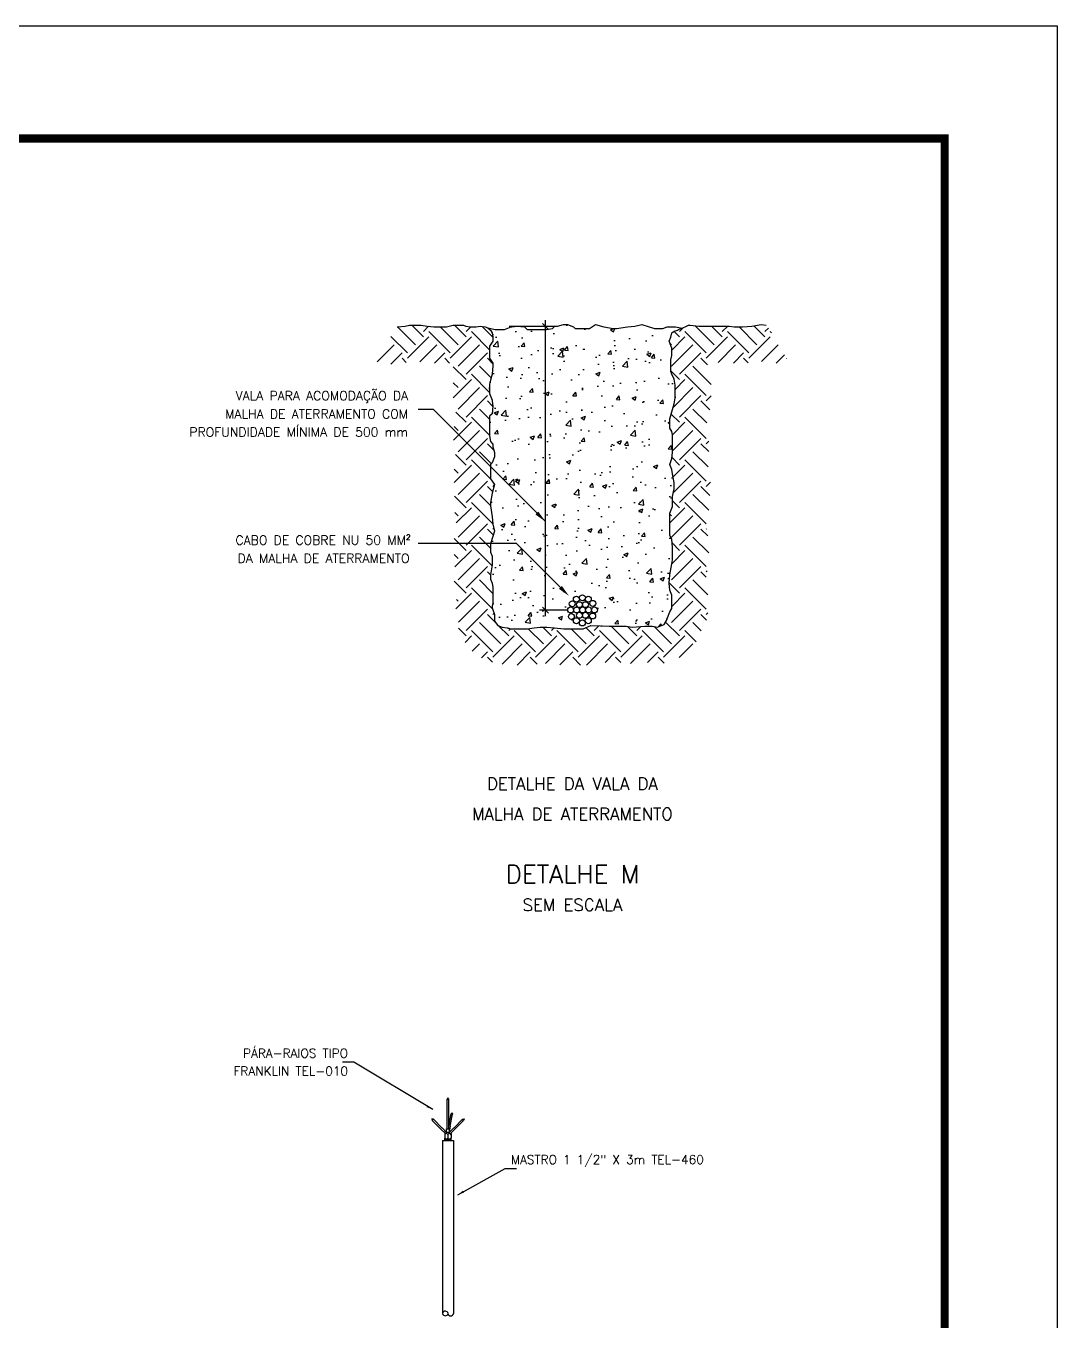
# Paper-space layout 'Layout4' of a CAD drawing. Header units: millimetres. Extents: x 16 to 267, y 19 to 196.
# Drawn here: x 228.63 to 266.96, y 147.62 to 195.73 of the extents above; entities that cross this region are included whole.
import ezdxf
from ezdxf.enums import TextEntityAlignment as Align

# ---------------------------------------------------------------- set-up
doc = ezdxf.new("R2010")
doc.units = ezdxf.units.MM
doc.layers.get('0').update_dxf_attribs({"lineweight": 25})
for name, color, linetype in [('C01', 1, 'Continuous'), ('C02', 42, 'Continuous'), ('C03', 7, 'Continuous'), ('C04', 5, 'Continuous'), ('C05', 4, 'Continuous')]:
    doc.layers.add(name, color=color, linetype=linetype)
doc.styles.add('100CL', font='romans.shx', dxfattribs={"height": 25})
doc.styles.add('140CL', font='romans.shx', dxfattribs={"height": 100})
doc.styles.add('80CL', font='romans.shx', dxfattribs={"height": 2})

# ---------------------------------------------------------------- blocks, each defined once
blk = doc.blocks.new('*X100')
at = {"color": 0}
for p, q in [((221.64, 187.65), (221.66, 187.65)), ((221.64, 187.62), (221.7, 187.62)), ((221.64, 187.58), (221.76, 187.58)), ((221.64, 187.54), (222.58, 187.54)), ((221.97, 187.58), (222.25, 187.58)), ((222.03, 187.62), (222.19, 187.62)), ((222.07, 187.65), (222.15, 187.65)), ((222.1, 187.69), (222.12, 187.69)), ((222.46, 187.58), (222.58, 187.58)), ((222.52, 187.62), (222.58, 187.62)), ((222.56, 187.65), (222.58, 187.65)), ((221.64, 187.5), (222.58, 187.5)), ((221.64, 187.47), (222.58, 187.47)), ((221.64, 187.43), (222.58, 187.43)), ((221.64, 187.39), (222.58, 187.39))]:
    blk.add_line(p, q, dxfattribs=at)

psp = doc.layouts.new('Layout4')

# ---------------------------------------------------------------- hatches: boundary and pattern name
at = {"layer": 'C01'}
h = psp.add_hatch(dxfattribs=at)
h.set_pattern_fill('AR-CONC', color=0, scale=0.225, style=0)
h.set_pattern_definition([(50, (91.5683, 10.9339), (1.6138354, -0.141192), [0.16875, -1.85625]), (355, (91.5683, 10.9339), (-0.31219, 1.692432), [0.135, -1.485]), (100.4514, (91.7027, 10.9221), (1.301646, 1.551239), [0.143415, -1.57757]), (46.1842, (91.5683, 11.384), (2.401292, -0.372418), [0.253125, -2.784375]), (96.6356, (91.7684, 11.3529), (2.10299, 2.191765), [0.215123, -2.366354]), (351.1842, (91.5683, 11.384), (2.10299, 2.191767), [0.2025, -2.2275]), (21, (91.7933, 11.2714), (1.343041, -0.9058925), [0.16875, -1.85625]), (326, (91.7933, 11.2714), (0.54746, 1.631588), [0.135, -1.485]), (71.4514, (91.9052, 11.1959), (1.890501, 0.725694), [0.143415, -1.57757]), (37.5, (91.56825, 10.9339), (0.0273597, 0.7490112), [0, -1.467, 0, -1.5075, 0, -1.490625]), (7.5, (91.56825, 10.9339), (0.5919065, 0.8874264), [0, -0.8595, 0, -1.43325, 0, -0.568125]), (327.5, (91.0665, 10.9339), (1.2011005, -0.0507485), [0, -0.5625, 0, -1.755, 0, -2.32875]), (317.5, (90.8415, 10.9339), (1.312169, 0.225236), [0, -0.73125, 0, -1.1655, 0, -1.65375])])
h.paths.add_polyline_path([(252.664, 180.099), (252.664, 180.537), (252.633, 180.662), (252.57, 180.788), (252.57, 181.132), (252.664, 181.477), (252.727, 181.696), (252.758, 181.915), (252.758, 182.135), (252.758, 182.385), (252.727, 182.604), (252.633, 182.792), (252.602, 182.886), (252.602, 183.168), (252.602, 183.325), (252.633, 183.481), (252.633, 183.763), (252.539, 184.014), (252.602, 184.171), (252.633, 184.327), (252.727, 184.39), (252.852, 184.421), (252.884, 184.452), (253.022, 184.504), (252.774, 184.546), (252.46, 184.546), (252.304, 184.483), (252.085, 184.483), (251.991, 184.483), (251.521, 184.64), (251.27, 184.577), (250.988, 184.546), (250.581, 184.483), (250.456, 184.483), (250.111, 184.546), (249.798, 184.64), (249.579, 184.483), (249.422, 184.483), (249.046, 184.483), (248.984, 184.546), (248.764, 184.64), (248.608, 184.64), (248.388, 184.577), (248.294, 184.577), (248.2, 184.483), (247.981, 184.452), (247.943, 184.452), (247.943, 174.027), (248.768, 174.027, -1.026275), (248.989, 174.033, -1), (249.211, 174.033, -1), (249.432, 174.033, -1), (249.654, 174.033, -1), (249.875, 174.033, -1), (249.654, 174.033, -1), (249.432, 174.033, -1), (249.211, 174.033, -1), (248.989, 174.033, -0.974398), (248.768, 174.027), (247.943, 174.027), (247.943, 177.316), (245.895, 179.365), (245.895, 179.065), (245.895, 178.908), (246.052, 178.689), (245.958, 178.376), (245.895, 178.031), (245.895, 177.906), (245.958, 177.499), (245.989, 177.217), (246.052, 176.966), (245.895, 176.496), (245.895, 176.402), (245.895, 176.183), (245.958, 176.026), (245.958, 175.713), (245.895, 175.337), (245.895, 175.181), (245.958, 175.024), (245.989, 174.868), (245.989, 174.586), (245.989, 174.429), (245.989, 174.304), (245.958, 174.178), (245.958, 174.116), (246.052, 173.865), (246.052, 173.615), (246.177, 173.458), (246.334, 173.395), (246.522, 173.364), (246.647, 173.333), (246.867, 173.333), (247.274, 173.333), (247.525, 173.364), (247.744, 173.395), (247.995, 173.395), (248.277, 173.364), (248.622, 173.333), (248.747, 173.333), (249.154, 173.333), (249.342, 173.333), (249.624, 173.458), (250.314, 173.427), (250.533, 173.427), (250.941, 173.427), (251.16, 173.395), (251.63, 173.427), (251.912, 173.427), (252.1, 173.395), (252.351, 173.489), (252.445, 173.646), (252.476, 173.74), (252.57, 173.959), (252.633, 174.084), (252.633, 174.241), (252.633, 174.398), (252.633, 174.586), (252.57, 174.774), (252.539, 175.024), (252.57, 175.337), (252.633, 175.745), (252.664, 175.901), (252.664, 176.152), (252.664, 176.371), (252.633, 176.653), (252.57, 176.81), (252.57, 177.091), (252.57, 177.217), (252.57, 177.624), (252.664, 177.875), (252.664, 178.063), (252.664, 178.25), (252.727, 178.532), (252.727, 178.752), (252.664, 179.096), (252.633, 179.253), (252.57, 179.441), (252.633, 179.66), (252.664, 179.879)])
h.paths.add_polyline_path([(249.425, 174.486, -1), (249.203, 174.486, -1)], flags=16)
h.paths.add_polyline_path([(249.646, 174.433, -1), (249.424, 174.433, -1)], flags=16)
h.paths.add_polyline_path([(249.203, 174.433, -1), (248.981, 174.433, -1)], flags=16)
h.paths.add_polyline_path([(249.811, 174.278, -1), (249.589, 174.278, -1)], flags=16)
h.paths.add_polyline_path([(249.539, 174.23, -1), (249.317, 174.23, -1), (249.096, 174.23, -1), (249.317, 174.23, -1)], flags=16)
h.paths.add_polyline_path([(249.047, 174.263, -1), (248.826, 174.263, -1)], flags=16)
h.paths.add_polyline_path([(249.806, 173.809, -1), (249.584, 173.809, -1)], flags=16)
h.paths.add_polyline_path([(249.539, 173.836, -1), (249.317, 173.836, -1), (249.096, 173.836, -1), (249.317, 173.836, -1)], flags=16)
h.paths.add_polyline_path([(249.021, 173.789, -1), (248.799, 173.789, -1)], flags=16)
h.paths.add_polyline_path([(249.646, 173.633, -1), (249.424, 173.633, -1)], flags=16)
h.paths.add_polyline_path([(249.203, 173.633, -1), (248.981, 173.633, -1)], flags=16)
h.paths.add_polyline_path([(249.424, 173.552, -1), (249.203, 173.552, -1)], flags=16)
h.paths.add_polyline_path([(247.943, 184.452), (247.574, 184.452), (247.386, 184.452), (247.261, 184.452), (247.167, 184.546), (246.964, 184.568), (246.832, 184.568), (246.697, 184.546), (246.666, 184.546), (246.415, 184.452), (246.07, 184.452), (245.914, 184.483), (245.801, 184.515), (245.895, 184.421), (245.958, 184.327), (245.989, 184.171), (245.989, 184.014), (245.864, 183.826), (245.864, 183.763), (245.864, 183.513), (245.864, 183.387), (245.989, 183.2), (245.989, 183.106), (245.958, 182.792), (245.895, 182.573), (245.864, 182.416), (245.864, 182.072), (245.958, 181.821), (245.958, 181.79), (245.989, 181.602), (245.958, 181.32), (245.864, 181.226), (245.864, 181.101), (245.864, 180.913), (245.864, 180.506), (245.895, 180.286), (245.989, 180.193), (245.989, 180.099), (246.052, 179.879), (246.052, 179.723), (245.958, 179.503), (245.895, 179.441), (245.895, 179.365), (247.943, 177.316)])

# ---------------------------------------------------------------- linework, layer by layer
for p, q in [((16.019, 195.728), (266.956, 195.728)), ((266.956, 195.728), (266.956, 19.474))]:
    psp.add_line(p, q)
at = {"color": 0, "lineweight": 0}
for p, q in [((243.109, 183.879), (242.442, 184.546)), ((243.406, 184.176), (242.973, 184.609)), ((243.406, 184.374), (243.602, 184.571)), ((244.398, 183.581), (243.605, 184.374)), ((244.696, 183.879), (244.028, 184.546)), ((244.993, 184.176), (244.56, 184.609)), ((244.993, 184.374), (245.165, 184.546)), ((245.864, 183.702), (245.191, 184.374)), ((245.989, 184.172), (245.596, 184.565)), ((252.927, 184.176), (252.719, 184.384)), ((252.927, 184.374), (253.078, 184.525)), ((253.919, 183.581), (253.125, 184.374)), ((254.216, 183.879), (253.504, 184.591)), ((254.514, 184.176), (254.112, 184.578)), ((254.514, 184.374), (254.717, 184.578)), ((255.505, 183.581), (254.712, 184.374)), ((255.803, 183.879), (255.135, 184.546)), ((256.1, 184.176), (255.685, 184.591)), ((256.1, 184.374), (256.228, 184.502)), ((256.345, 184.328), (256.299, 184.374)), ((241.691, 183.254), (242.315, 183.879)), ((242.811, 183.581), (242.201, 184.192)), ((242.811, 183.383), (243.605, 184.176)), ((243.279, 183.256), (243.902, 183.879)), ((244.398, 183.383), (245.191, 184.176)), ((244.696, 183.085), (245.489, 183.879)), ((252.629, 183.879), (252.566, 183.942)), ((252.629, 183.085), (253.423, 183.879)), ((252.633, 183.684), (253.125, 184.176)), ((253.919, 183.383), (254.712, 184.176)), ((254.362, 183.231), (255.009, 183.879)), ((255.505, 183.383), (256.299, 184.176)), ((255.974, 183.257), (256.596, 183.879)), ((242.201, 183.169), (242.613, 183.581)), ((242.768, 183.227), (242.613, 183.383)), ((243.819, 183.2), (244.2, 183.581)), ((244.382, 183.2), (244.2, 183.383)), ((244.993, 182.788), (245.786, 183.581)), ((245.989, 183.18), (245.786, 183.383)), ((252.927, 182.788), (253.72, 183.581)), ((253.966, 183.137), (253.72, 183.383)), ((254.926, 183.2), (255.307, 183.581)), ((255.476, 183.214), (255.307, 183.383)), ((256.513, 183.2), (256.82, 183.507)), ((256.897, 183.38), (256.894, 183.383)), ((244.993, 182.589), (244.517, 183.065)), ((245.919, 182.655), (245.489, 183.085)), ((252.927, 182.589), (252.602, 182.914)), ((254.105, 182.403), (253.423, 183.085)), ((244.517, 181.915), (245.191, 182.589)), ((244.696, 182.292), (244.517, 182.47)), ((245.864, 182.115), (245.191, 182.788)), ((252.758, 182.223), (253.125, 182.589)), ((253.919, 181.994), (253.125, 182.788)), ((244.696, 181.498), (245.489, 182.292)), ((244.993, 181.201), (245.786, 181.994)), ((252.687, 181.556), (253.423, 182.292)), ((252.927, 181.201), (253.72, 181.994)), ((253.919, 181.796), (254.105, 181.982)), ((244.993, 181.003), (244.61, 181.385)), ((245.864, 181.124), (245.489, 181.498)), ((245.988, 181.594), (245.786, 181.796)), ((253.942, 180.98), (253.423, 181.498)), ((254.054, 181.462), (253.72, 181.796)), ((244.528, 180.339), (245.191, 181.003)), ((245.864, 180.529), (245.191, 181.201)), ((252.927, 181.003), (252.619, 181.31)), ((252.663, 180.541), (253.125, 181.003)), ((253.919, 180.408), (253.125, 181.201)), ((244.696, 180.705), (244.551, 180.85)), ((244.696, 179.912), (245.489, 180.705)), ((244.993, 179.614), (245.786, 180.408)), ((252.629, 180.705), (252.594, 180.74)), ((252.664, 179.947), (253.423, 180.705)), ((252.927, 179.614), (253.72, 180.408)), ((246.026, 179.97), (245.786, 180.209)), ((254.011, 179.919), (253.72, 180.209)), ((253.919, 180.209), (254.011, 180.301)), ((244.993, 179.416), (244.604, 179.805)), ((245.895, 178.91), (245.191, 179.614)), ((245.928, 179.473), (245.489, 179.912)), ((252.927, 179.416), (252.639, 179.703)), ((253.919, 178.821), (253.125, 179.614)), ((253.987, 179.347), (253.423, 179.912)), ((244.549, 178.773), (245.191, 179.416)), ((244.696, 179.118), (244.549, 179.265)), ((244.696, 178.325), (245.489, 179.118)), ((252.686, 178.977), (253.125, 179.416)), ((252.696, 178.391), (253.423, 179.118)), ((244.993, 178.027), (245.786, 178.821)), ((245.975, 178.434), (245.786, 178.622)), ((245.985, 178.622), (246.052, 178.689)), ((252.927, 178.027), (253.72, 178.821)), ((254.053, 178.29), (253.72, 178.622)), ((253.919, 178.622), (254.073, 178.777)), ((244.993, 177.829), (244.567, 178.255)), ((245.985, 177.234), (245.191, 178.027)), ((245.895, 177.919), (245.489, 178.325)), ((252.927, 177.829), (252.664, 178.092)), ((253.917, 177.236), (253.125, 178.027)), ((254.011, 177.737), (253.423, 178.325)), ((244.696, 177.532), (244.571, 177.656)), ((244.629, 177.267), (245.191, 177.829)), ((244.696, 176.738), (245.489, 177.532)), ((252.57, 177.274), (253.125, 177.829)), ((252.629, 177.532), (252.57, 177.591)), ((252.629, 176.738), (253.423, 177.532)), ((244.993, 176.441), (245.786, 177.234)), ((245.985, 177.036), (246.025, 177.075)), ((252.927, 176.441), (253.72, 177.234)), ((253.919, 177.036), (253.927, 177.044)), ((244.993, 176.242), (244.549, 176.687)), ((245.895, 176.332), (245.489, 176.738)), ((246.003, 176.819), (245.786, 177.036)), ((254.011, 176.15), (253.423, 176.738)), ((253.973, 176.783), (253.72, 177.036)), ((244.696, 175.945), (244.549, 176.092)), ((244.579, 175.63), (245.191, 176.242)), ((245.952, 175.68), (245.191, 176.441)), ((252.634, 175.752), (253.125, 176.242)), ((252.927, 176.242), (252.648, 176.522)), ((253.919, 175.647), (253.125, 176.441)), ((244.696, 175.151), (245.489, 175.945)), ((244.993, 174.854), (245.786, 175.647)), ((252.629, 175.151), (253.423, 175.945)), ((252.927, 174.854), (253.72, 175.647)), ((245.989, 174.651), (245.489, 175.151)), ((245.896, 175.34), (245.786, 175.449)), ((253.979, 174.595), (253.423, 175.151)), ((253.919, 175.25), (253.72, 175.449)), ((253.919, 175.449), (253.955, 175.486)), ((244.993, 174.656), (244.549, 175.1)), ((244.611, 174.076), (245.191, 174.656)), ((245.975, 174.071), (245.191, 174.854)), ((252.927, 174.656), (252.541, 175.042)), ((252.633, 174.163), (253.125, 174.656)), ((253.919, 174.061), (253.125, 174.854)), ((244.696, 174.358), (244.631, 174.423)), ((244.705, 173.575), (245.489, 174.358)), ((252.629, 173.565), (253.423, 174.358)), ((244.993, 173.267), (245.786, 174.061)), ((246.123, 173.525), (245.786, 173.862)), ((245.985, 173.862), (246.034, 173.912)), ((252.927, 173.267), (253.72, 174.061)), ((253.925, 173.657), (253.72, 173.862)), ((253.919, 173.862), (253.979, 173.923)), ((244.993, 173.069), (244.705, 173.356)), ((245.985, 172.474), (245.191, 173.267)), ((246.282, 172.771), (245.489, 173.565)), ((246.58, 173.069), (246.2, 173.449)), ((246.58, 173.267), (246.646, 173.333)), ((247.572, 172.474), (246.778, 173.267)), ((247.869, 172.771), (247.304, 173.336)), ((248.167, 173.069), (247.84, 173.395)), ((248.167, 173.267), (248.265, 173.365)), ((249.158, 172.474), (248.365, 173.267)), ((249.456, 172.771), (248.894, 173.333)), ((249.753, 173.069), (249.444, 173.378)), ((249.753, 173.267), (249.93, 173.444)), ((250.745, 172.474), (249.952, 173.267)), ((251.043, 172.771), (250.387, 173.427)), ((251.34, 173.069), (250.989, 173.42)), ((251.34, 173.267), (251.49, 173.417)), ((252.332, 172.474), (251.538, 173.267)), ((252.629, 172.771), (251.986, 173.414)), ((252.927, 173.069), (252.409, 173.586)), ((253.539, 172.853), (253.125, 173.267)), ((253.734, 173.254), (253.423, 173.565)), ((244.954, 172.831), (245.191, 173.069)), ((245.219, 172.501), (245.489, 172.771)), ((245.985, 172.275), (246.778, 173.069)), ((246.329, 172.024), (247.076, 172.771)), ((247.572, 172.275), (248.365, 173.069)), ((247.938, 172.047), (248.662, 172.771)), ((249.158, 172.275), (249.952, 173.069)), ((249.464, 171.986), (250.249, 172.771)), ((250.745, 172.275), (251.538, 173.069)), ((251.107, 172.043), (251.836, 172.771)), ((252.332, 172.275), (253.125, 173.069)), ((252.914, 172.262), (253.423, 172.771)), ((245.565, 172.253), (245.786, 172.474)), ((245.971, 172.091), (245.786, 172.275)), ((246.886, 171.986), (247.373, 172.474)), ((247.629, 172.02), (247.373, 172.275)), ((248.48, 171.994), (248.96, 172.474)), ((249.249, 171.986), (248.96, 172.275)), ((250.159, 172.086), (250.547, 172.474)), ((250.742, 172.08), (250.547, 172.275)), ((251.74, 172.08), (252.133, 172.474)), ((252.356, 172.053), (252.133, 172.275))]:
    psp.add_line(p, q, dxfattribs=at)
at = {"const_width": 0.299}
psp.add_lwpolyline([(30.955, 23.656), (30.955, 191.546), (262.774, 191.546), (262.774, 23.656)], close=True, dxfattribs=at)
at = {"layer": 'C01'}
for p, q in [((247.943, 173.803), (247.943, 184.792)), ((248.276, 184.568), (246.597, 184.568)), ((248.056, 184.456), (247.831, 184.68)), ((248.769, 174.027), (247.719, 174.027)), ((248.056, 173.915), (247.831, 174.139))]:
    psp.add_line(p, q, dxfattribs=at)
at = {"layer": 'C02'}
for p, q in [((243.776, 181.484), (243.213, 181.484)), ((243.776, 181.484), (247.943, 177.316)), ((246.869, 176.501), (243.213, 176.501)), ((246.869, 176.501), (248.498, 174.872)), ((244.29, 154.76), (244.29, 155.863)), ((244.35, 154.76), (244.35, 155.863)), ((244.058, 154.754), (243.738, 155.074)), ((244.106, 154.791), (243.78, 155.116)), ((244.35, 154.877), (244.436, 155.316)), ((244.407, 154.861), (244.494, 155.305)), ((244.533, 154.791), (244.858, 155.116)), ((244.58, 154.754), (244.9, 155.074)), ((244.058, 154.754), (244.227, 154.585)), ((244.269, 154.627), (244.099, 154.797)), ((244.217, 154.595), (244.201, 154.582)), ((244.201, 154.582), (244.201, 154.534)), ((244.201, 154.534), (244.201, 154.429)), ((244.201, 154.429), (244.201, 154.42)), ((244.26, 154.76), (244.38, 154.76)), ((244.26, 154.641), (244.26, 154.76)), ((244.26, 154.641), (244.379, 154.641)), ((244.318, 154.547), (244.318, 154.42)), ((244.37, 154.627), (244.54, 154.798)), ((244.407, 154.861), (244.379, 154.716)), ((244.379, 154.641), (244.379, 154.76)), ((244.58, 154.754), (244.412, 154.585)), ((244.422, 154.596), (244.435, 154.582)), ((244.435, 154.582), (244.435, 154.42)), ((244.205, 154.339), (244.205, 154.413)), ((244.429, 154.339), (244.205, 154.339)), ((244.429, 154.41), (244.429, 154.339)), ((244.435, 154.419), (244.435, 154.419))]:
    psp.add_line(p, q, dxfattribs=at)
at = {"layer": 'C02', "ltscale": 30}
for p, q in [((240.816, 157.237), (240.396, 157.237)), ((243.752, 155.484), (240.816, 157.237)), ((244.685, 152.312), (246.447, 153.289)), ((246.447, 153.289), (246.867, 153.289))]:
    psp.add_line(p, q, dxfattribs=at)
at = {"layer": 'C02'}
for points in [[(244.35, 155.863), (244.32, 155.916), (244.29, 155.863)], [(243.738, 155.074), (243.78, 155.116), (243.723, 155.132)], [(244.494, 155.305), (244.436, 155.316), (244.475, 155.361)], [(244.9, 155.074), (244.858, 155.116), (244.916, 155.132)]]:
    psp.add_lwpolyline(points, close=True, dxfattribs=at)
for points in [[(244.26, 154.641), (244.258, 154.638)], [(244.381, 154.639), (244.379, 154.641)]]:
    psp.add_lwpolyline(points, dxfattribs=at)
for centre in [(248.936, 174.263), (249.092, 174.433), (249.207, 174.23), (249.314, 174.486), (249.428, 174.23), (249.535, 174.433), (249.7, 174.278), (248.879, 174.033), (248.91, 173.789), (249.092, 173.633), (249.1, 174.033), (249.207, 173.836), (249.322, 174.033), (249.428, 173.836), (249.535, 173.633), (249.543, 174.033), (249.695, 173.809), (249.764, 174.033), (249.313, 173.552)]:
    psp.add_circle(centre, 0.111, dxfattribs=at)
for centre, radius, start, end in [((244.26, 154.518), 0.0646, 26.6216, 155.6308), ((244.236, 154.619), 0.0345, 255.3196, 14.6975), ((244.375, 154.52), 0.0629, 17.3784, 154.4082), ((244.403, 154.619), 0.0345, 165.3196, 284.6975), ((244.26, 154.448), 0.0648, 205.7803, 212.7906), ((244.26, 154.448), 0.0648, 212.7906, 334.2367), ((244.376, 154.448), 0.065, 205.9159, 324.3909), ((244.376, 154.448), 0.0648, 324.8365, 334.8777)]:
    psp.add_arc(centre, radius, start, end, dxfattribs=at)
for points in [[(247.571, 177.581), (247.677, 177.687), (247.943, 177.316)], [(248.445, 174.819), (248.551, 174.925), (248.817, 174.555)]]:
    psp.add_solid(points, dxfattribs=at)
at = {"layer": 'C02', "ltscale": 30}
for points in [[(243.563, 155.635), (243.524, 155.566), (243.752, 155.484)], [(244.875, 152.464), (244.914, 152.394), (244.685, 152.312)]]:
    psp.add_solid(points, dxfattribs=at)
at = {"layer": 'C03', "linetype": 'ByBlock'}
for p, q in [((244.122, 154.332), (244.121, 147.901)), ((244.122, 154.331), (244.523, 154.331)), ((244.523, 154.331), (244.522, 147.898))]:
    psp.add_line(p, q, dxfattribs=at)
at = {"layer": 'C03'}
for points in [[(242.436, 184.545), (242.448, 184.546), (242.73, 184.578), (242.887, 184.609), (243.169, 184.609), (243.325, 184.609), (243.545, 184.578), (243.795, 184.546), (243.983, 184.546), (244.265, 184.546), (244.516, 184.609), (244.642, 184.609), (244.892, 184.609), (244.986, 184.578), (245.143, 184.546), (245.362, 184.546), (245.519, 184.578), (245.707, 184.546), (245.801, 184.515), (245.895, 184.421), (245.958, 184.327), (245.989, 184.171), (245.989, 184.014), (245.864, 183.826), (245.864, 183.763), (245.864, 183.513), (245.864, 183.387), (245.989, 183.2), (245.989, 183.106), (245.958, 182.792), (245.895, 182.573), (245.864, 182.416), (245.864, 182.072), (245.958, 181.821), (245.958, 181.79), (245.989, 181.602), (245.958, 181.32), (245.864, 181.226), (245.864, 181.101), (245.864, 180.913), (245.864, 180.506), (245.895, 180.286), (245.989, 180.193), (245.989, 180.099), (246.052, 179.879), (246.052, 179.723), (245.958, 179.503), (245.895, 179.441), (245.895, 179.065), (245.895, 178.908), (246.052, 178.689), (245.958, 178.376), (245.895, 178.031), (245.895, 177.906), (245.958, 177.499), (245.989, 177.217), (246.052, 176.966), (245.895, 176.496), (245.895, 176.402), (245.895, 176.183), (245.958, 176.026), (245.958, 175.713), (245.895, 175.337), (245.895, 175.181), (245.958, 175.024), (245.989, 174.868), (245.989, 174.586), (245.989, 174.429), (245.989, 174.304), (245.958, 174.178), (245.958, 174.116), (246.052, 173.865), (246.052, 173.615), (246.177, 173.458), (246.334, 173.395), (246.522, 173.364), (246.647, 173.333), (246.867, 173.333), (247.274, 173.333), (247.525, 173.364), (247.744, 173.395), (247.995, 173.395), (248.277, 173.364), (248.622, 173.333), (248.747, 173.333), (249.154, 173.333), (249.342, 173.333), (249.624, 173.458), (250.314, 173.427), (250.533, 173.427), (250.941, 173.427), (251.16, 173.395), (251.63, 173.427), (251.912, 173.427), (252.1, 173.395), (252.351, 173.489), (252.445, 173.646), (252.476, 173.74), (252.57, 173.959), (252.633, 174.084), (252.633, 174.241), (252.633, 174.398), (252.633, 174.586), (252.57, 174.774), (252.539, 175.024), (252.57, 175.337), (252.633, 175.745), (252.664, 175.901), (252.664, 176.152), (252.664, 176.371), (252.633, 176.653), (252.57, 176.81), (252.57, 177.091), (252.57, 177.217), (252.57, 177.624), (252.664, 177.875), (252.664, 178.063), (252.664, 178.25), (252.727, 178.532), (252.727, 178.752), (252.664, 179.096), (252.633, 179.253), (252.57, 179.441), (252.633, 179.66), (252.664, 179.879), (252.664, 180.099), (252.664, 180.537), (252.633, 180.662), (252.57, 180.788), (252.57, 181.132), (252.664, 181.477), (252.727, 181.696), (252.758, 181.915), (252.758, 182.135), (252.758, 182.385), (252.727, 182.604), (252.633, 182.792), (252.602, 182.886), (252.602, 183.168), (252.602, 183.325), (252.633, 183.481), (252.633, 183.763), (252.539, 184.014), (252.602, 184.171), (252.633, 184.327), (252.727, 184.39), (252.852, 184.421), (252.884, 184.452), (253.134, 184.546), (253.26, 184.609), (253.323, 184.609), (253.636, 184.578), (253.855, 184.578), (254.075, 184.578), (254.419, 184.578), (254.607, 184.578), (254.764, 184.578), (254.952, 184.546), (255.266, 184.546), (255.61, 184.578), (255.955, 184.64), (256.15, 184.613)], [(245.801, 184.515), (245.914, 184.483), (246.07, 184.452), (246.415, 184.452), (246.666, 184.546), (246.697, 184.546), (246.885, 184.577), (247.167, 184.546), (247.261, 184.452), (247.386, 184.452), (247.574, 184.452), (247.981, 184.452), (248.2, 184.483), (248.294, 184.577), (248.388, 184.577), (248.608, 184.64), (248.764, 184.64), (248.984, 184.546), (249.046, 184.483), (249.422, 184.483), (249.579, 184.483), (249.798, 184.64), (250.111, 184.546), (250.456, 184.483), (250.581, 184.483), (250.988, 184.546), (251.27, 184.577), (251.521, 184.64), (251.991, 184.483), (252.085, 184.483), (252.304, 184.483), (252.46, 184.546), (252.774, 184.546), (253.022, 184.504)]]:
    psp.add_lwpolyline(points, dxfattribs=at)
at = {"layer": 'C03', "linetype": 'ByBlock'}
for centre, start, end in [((244.222, 147.884), 10.7554, 168.1947), ((244.222, 147.922), 191.8053, 349.2446), ((244.42, 147.917), 191.8053, 349.2446)]:
    psp.add_arc(centre, 0.104, start, end, dxfattribs=at)

# ---------------------------------------------------------------- block references
at = {"layer": 'C02', "xscale": 0.2385664106897434, "yscale": 0.2385664106897434, "zscale": 0.2385664106897434, "rotation": 0.00851569179151722}
psp.add_blockref('*X100', (191.337, 109.63), dxfattribs=at)

# ---------------------------------------------------------------- texts
at = {"layer": 'C03', "style": '80CL'}
for s, p in [('VALA PARA ACOMODAÇÃO DA', (242.837, 182.159)), ('MALHA DE ATERRAMENTO COM', (242.837, 181.484)), ('PROFUNDIDADE MÍNIMA DE 500 mm', (242.837, 180.809))]:
    psp.add_text(s, height=0.3375, dxfattribs=at).set_placement(p, align=Align.TOP_RIGHT)
for s, p in [('CABO DE COBRE NU 50 MM²', (242.932, 176.626)), ('DA MALHA DE ATERRAMENTO', (242.893, 175.951))]:
    psp.add_text(s, height=0.3375, dxfattribs=at).set_placement(p, align=Align.MIDDLE_RIGHT)
for s, p in [('PÁRA-RAIOS TIPO', (240.606, 157.402)), ('FRANKLIN TEL-010', (240.606, 156.742))]:
    psp.add_text(s, height=0.33, dxfattribs=at).set_placement(p, align=Align.RIGHT)
psp.add_text('MASTRO 1 1/2" X 3m TEL-460', height=0.33, dxfattribs=at).set_placement((246.657, 153.454))
at = {"layer": 'C04', "color": 5}
for s, style, p in [('DETALHE DA VALA DA', '140CL', (248.943, 167.58)), ('MALHA DE ATERRAMENTO', '140CL', (248.943, 166.455)), ('SEM ESCALA', '100CL', (248.943, 163.08))]:
    psp.add_text(s, height=0.45, dxfattribs=dict(at, style=style)).set_placement(p, align=Align.MIDDLE_CENTER)
at = {"layer": 'C05', "style": '140CL'}
psp.add_text('DETALHE M', height=0.675, dxfattribs=at).set_placement((248.95, 164.219), align=Align.MIDDLE_CENTER)

doc.saveas('drawing.dxf')
